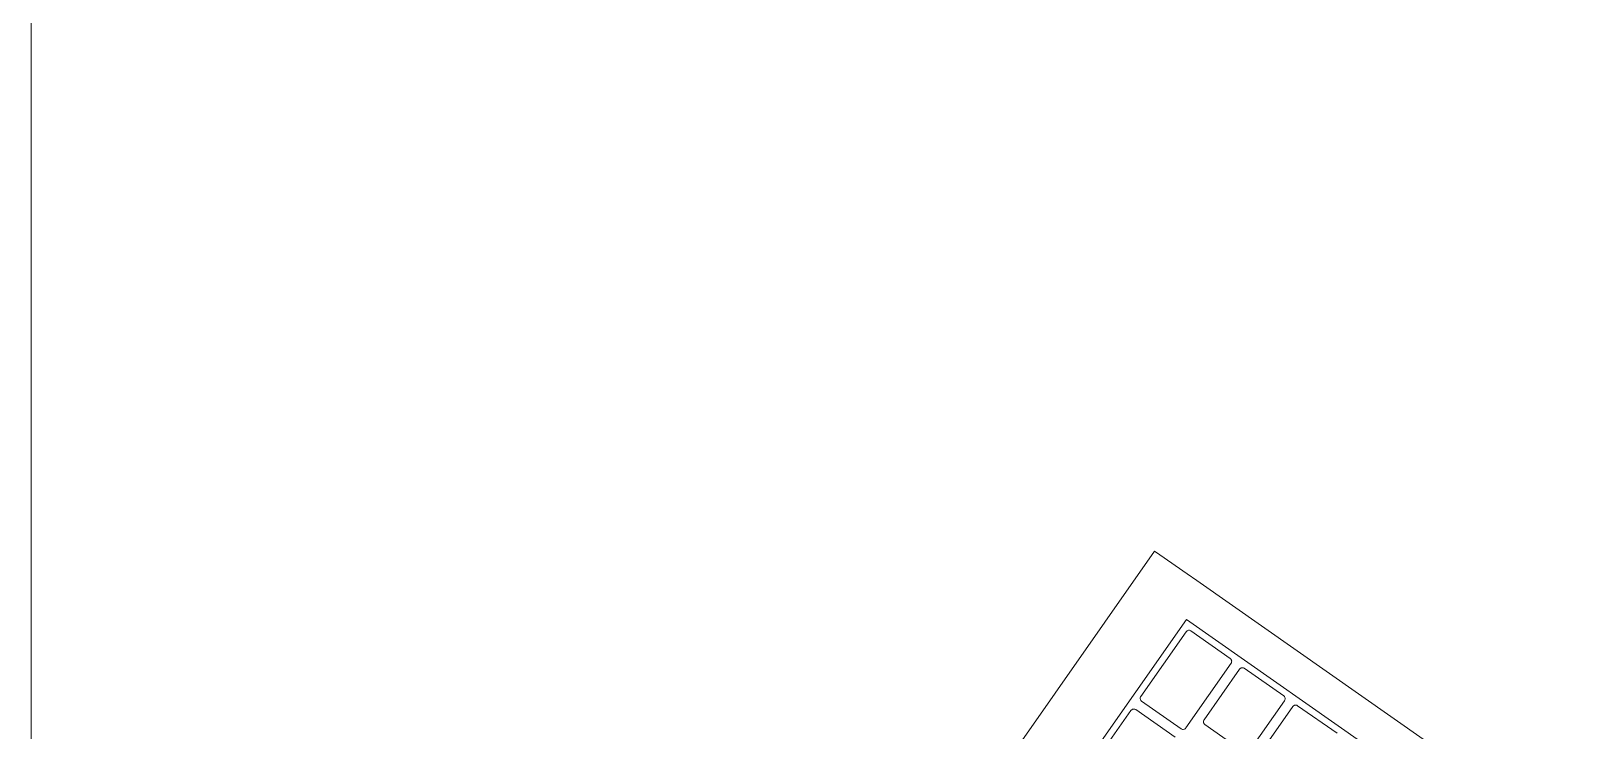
# Model space of a CAD drawing. Header units: inches. Extents: x 1 to 4637, y -664 to 702.
# Drawn here: x 1124.59 to 1142.43, y -12.97 to -4.95 of the extents above; entities that cross this region are included whole.
import ezdxf

# ---------------------------------------------------------------- set-up
doc = ezdxf.new("R2010")
doc.units = ezdxf.units.IN
doc.header["$MEASUREMENT"] = 0
doc.layers.add('I-FURN', color=30, linetype='Continuous', lineweight=9)

# ---------------------------------------------------------------- blocks, each defined once
blk = doc.blocks.new('Desk - Group 3 - No Side Chairs-V12-New Construction - Tel_Data_Elec Plan')
at = {"layer": 'I-FURN'}
for p, q in [((10.904, 0), (72, 0)), ((30.081, -12.887), (15.246, -2.5)), ((20.074, -6.793), (29.297, -13.252)), ((27.64, -12.186), (28.253, -12.615)), ((28.263, -12.67), (27.946, -13.123)), ((28.043, -13.19), (28.359, -12.738)), ((28.414, -12.728), (29.156, -13.248)), ((30.04, -12.946), (29.819, -13.262)), ((30.081, -12.887), (30.04, -12.946)), ((29.742, -13.371), (26.609, -17.846)), ((29.297, -13.252), (27.152, -16.315)), ((28.794, -13.764), (28.052, -13.245)), ((29.166, -13.303), (28.849, -13.755)), ((29.819, -13.262), (29.742, -13.371)), ((27.775, -13.916), (28.092, -13.464)), ((28.146, -13.454), (28.727, -13.861)), ((28.737, -13.915), (28.42, -14.368)), ((27.556, -13.954), (28.298, -14.473)), ((28.365, -14.377), (27.785, -13.971)), ((28.307, -14.528), (27.991, -14.98))]:
    blk.add_line(p, q, dxfattribs=at)
for points in [[(28.253, -12.615), (28.256, -12.618), (28.262, -12.624), (28.269, -12.637), (28.271, -12.653), (28.266, -12.665), (28.263, -12.67)], [(28.052, -13.245), (28.049, -13.243), (28.043, -13.237), (28.036, -13.224), (28.035, -13.207), (28.039, -13.195), (28.043, -13.19)], [(29.156, -13.248), (29.159, -13.25), (29.165, -13.256), (29.172, -13.269), (29.174, -13.286), (29.169, -13.298), (29.166, -13.303)], [(28.727, -13.861), (28.73, -13.863), (28.736, -13.869), (28.743, -13.882), (28.745, -13.898), (28.74, -13.91), (28.737, -13.915)], [(28.298, -14.473), (28.301, -14.476), (28.307, -14.481), (28.314, -14.494), (28.316, -14.511), (28.311, -14.523), (28.307, -14.528)]]:
    blk.add_open_spline(points, degree=3, knots=[0, 0, 0, 0, 0.2, 0.4, 0.7, 1, 1, 1, 1], dxfattribs=at)
for points in [[(28.359, -12.738), (28.362, -12.735), (28.368, -12.729), (28.379, -12.723), (28.391, -12.721), (28.403, -12.722), (28.411, -12.726), (28.414, -12.728)], [(28.092, -13.464), (28.094, -13.46), (28.1, -13.454), (28.111, -13.448), (28.123, -13.446), (28.135, -13.448), (28.143, -13.452), (28.146, -13.454)], [(28.849, -13.755), (28.847, -13.758), (28.841, -13.764), (28.83, -13.77), (28.817, -13.772), (28.805, -13.77), (28.798, -13.767), (28.794, -13.764)], [(28.42, -14.368), (28.418, -14.371), (28.412, -14.377), (28.401, -14.383), (28.388, -14.385), (28.376, -14.383), (28.368, -14.38), (28.365, -14.377)]]:
    blk.add_open_spline(points, degree=3, dxfattribs=at)

msp = doc.modelspace()

# ---------------------------------------------------------------- block references
at = {"layer": 'I-FURN', "rotation": 89.99999999999991}
msp.add_blockref('Desk - Group 3 - No Side Chairs-V12-New Construction - Tel_Data_Elec Plan', (1124.586, -40.992), dxfattribs=at)

doc.saveas('drawing.dxf')
